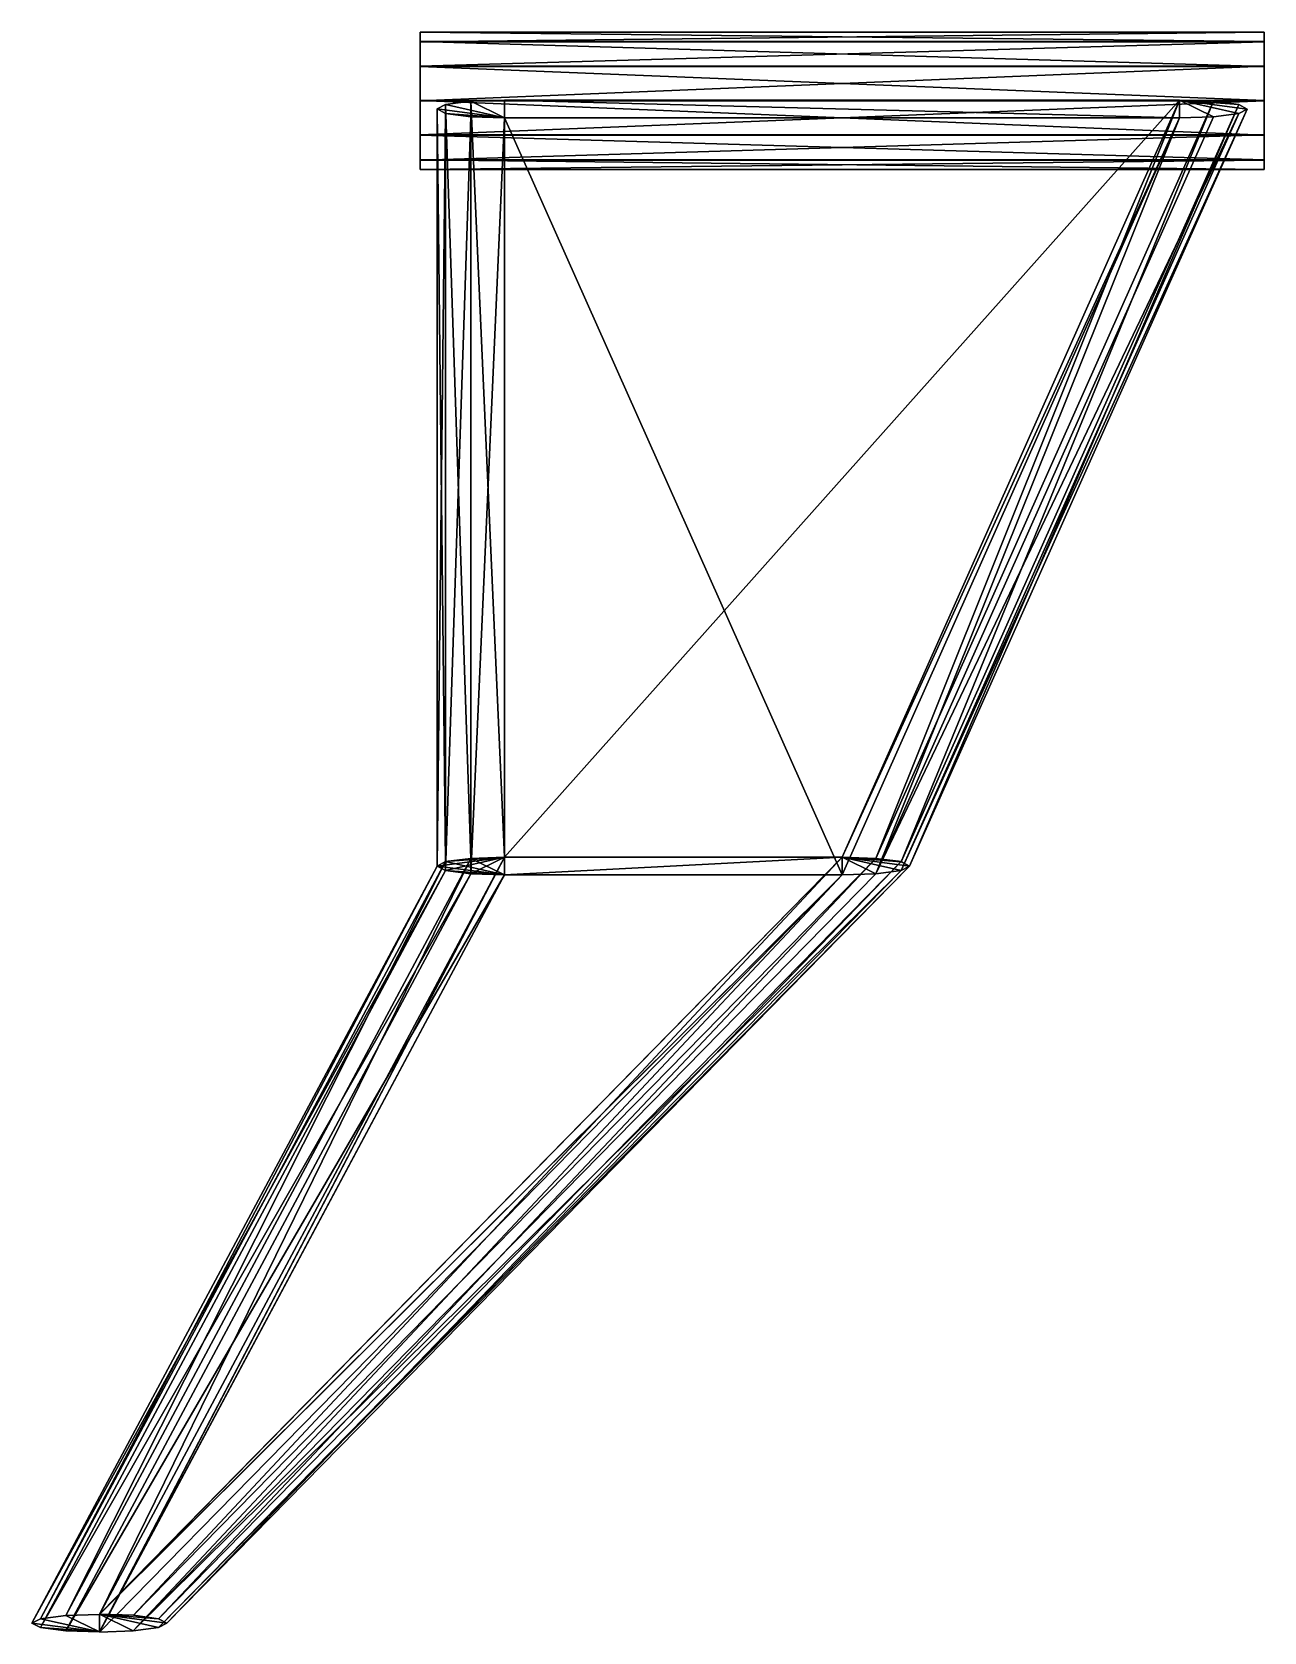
# Model space of a CAD drawing. Extents: x -171 to 121, y -221 to 158.
import ezdxf

# ---------------------------------------------------------------- set-up
doc = ezdxf.new("R2010")
doc.units = 0

msp = doc.modelspace()

# ---------------------------------------------------------------- meshes
at = {"layer": 'OBJECT000', "color": 50}
mesh = msp.add_polyface(dxfattribs=at)
corners = [(-59, -37.480042, -11.727524), (-59, 141.860168, 35.895798), (-59, 137.679993, 51.350273), (-59, -41.660034, 3.72728), (101, 141.860474, 35.894485), (21, -37.479736, -11.728836), (21, -41.660034, 3.72728), (101, 137.679993, 51.350273)]
mesh.append_faces([[corners[k] for k in face] for face in [(1, 3, 0), (5, 7, 4), (0, 4, 1), (2, 6, 3), (1, 7, 2), (5, 3, 6)]], dxfattribs={"vtx0": -1})
mesh.append_faces([[corners[k] for k in face] for face in [(1, 2, 3), (5, 6, 7), (0, 5, 4), (2, 7, 6), (1, 4, 7), (5, 0, 3)]], dxfattribs={"vtx2": -1})
at = {"layer": 'OBJECT001', "color": 50}
mesh = msp.add_polyface(dxfattribs=at)
corners = [(109, 141.59021, 36.858772), (101, 141.859863, 35.893845), (21, -37.488892, -11.729034), (29, -37.749512, -10.762329), (21, -41.658142, 3.726013), (101, 137.67981, 51.35099), (29, -41.397644, 2.757492), (35, -40.617859, -0.132324), (37, -39.572998, -4.005005), (35, -38.53241, -7.861938), (115, 140.799805, 39.758553), (117, 139.754333, 43.616409), (115, 138.709961, 47.486526), (109, 137.93396, 50.380226)]
mesh.append_faces([[corners[k] for k in face] for face in [(1, 3, 0), (2, 5, 4), (2, 9, 3), (1, 13, 5), (5, 6, 4), (12, 6, 13), (7, 11, 8), (10, 8, 11), (0, 9, 10)]], dxfattribs={"vtx0": -1})
mesh.append_faces([[corners[k] for k in face] for face in [(2, 6, 7), (2, 7, 8), (2, 8, 9), (1, 10, 11), (1, 11, 12), (1, 12, 13)]], dxfattribs={"vtx0": -1, "vtx2": -1})
mesh.append_faces([[corners[k] for k in face] for face in [(1, 2, 3), (2, 1, 5), (2, 4, 6), (1, 0, 10), (5, 13, 6), (12, 7, 6), (7, 12, 11), (10, 9, 8), (0, 3, 9)]], dxfattribs={"vtx2": -1})
at = {"layer": 'OBJECT002', "color": 50}
mesh = msp.add_polyface(dxfattribs=at)
corners = [(-59, 141.859985, 35.895325), (-59, -37.480591, -11.726852), (-59, -41.669983, 3.727203), (-59, 137.679688, 51.351379), (-67, 137.940063, 50.383057), (-67, -41.406555, 2.759293), (-67, -37.742126, -10.757645), (-67, 141.596436, 36.864059), (-73, -38.524719, -7.865036), (-75, -39.572388, -3.999786), (-73, -40.620911, -0.134109), (-73, 138.722046, 47.48632), (-75, 139.766541, 43.623055), (-73, 140.812988, 39.755562)]
mesh.append_faces([[corners[k] for k in face] for face in [(1, 3, 0), (3, 5, 4), (1, 7, 6), (1, 5, 2), (3, 7, 0), (6, 13, 8), (12, 8, 13), (11, 9, 12), (4, 10, 11)]], dxfattribs={"vtx0": -1})
mesh.append_faces([[corners[k] for k in face] for face in [(1, 8, 9), (1, 9, 10), (1, 10, 5), (3, 11, 12), (3, 12, 13), (3, 13, 7)]], dxfattribs={"vtx0": -1, "vtx2": -1})
mesh.append_faces([[corners[k] for k in face] for face in [(1, 2, 3), (3, 2, 5), (1, 0, 7), (1, 6, 8), (3, 4, 11), (6, 7, 13), (12, 9, 8), (11, 10, 9), (4, 5, 10)]], dxfattribs={"vtx2": -1})
at = {"layer": 'OBJECT003', "color": 50}
mesh = msp.add_polyface(dxfattribs=at)
corners = [(21, -37.478882, -11.727203), (-59, -37.478882, -11.727203), (-155, -216.822998, -59.350739), (-155, -221, -43.893921), (-59, -41.658936, 3.728119), (21, -41.658936, 3.728119)]
mesh.append_faces([[corners[k] for k in face] for face in [(1, 2, 0), (4, 5, 3)]])
mesh.append_faces([[corners[k] for k in face] for face in [(1, 3, 2), (0, 4, 1), (2, 5, 0)]], dxfattribs={"vtx0": -1})
mesh.append_faces([[corners[k] for k in face] for face in [(1, 4, 3), (0, 5, 4), (2, 3, 5)]], dxfattribs={"vtx2": -1})
at = {"layer": 'OBJECT004', "color": 50}
mesh = msp.add_polyface(dxfattribs=at)
corners = [(-67, -41.397522, 2.763626), (-59, -41.657471, 3.728485), (-155, -220.979736, -43.891617), (-162.984558, -220.730225, -44.856506), (-155, -216.819946, -59.350739), (-59, -37.479919, -11.729324), (-73, -40.614868, -0.139832), (-75, -39.571289, -3.999298), (-73, -38.527039, -7.859451), (-67, -37.741333, -10.761795), (-163, -217.089111, -58.387192), (-169, -217.877319, -55.486496), (-171, -218.920532, -51.618958), (-169, -219.954102, -47.768219)]
mesh.append_faces([[corners[k] for k in face] for face in [(1, 3, 0), (2, 5, 4), (1, 9, 5), (2, 13, 3), (4, 9, 10), (10, 8, 11), (7, 11, 8), (6, 12, 7), (0, 13, 6)]], dxfattribs={"vtx0": -1})
mesh.append_faces([[corners[k] for k in face] for face in [(1, 6, 7), (1, 7, 8), (1, 8, 9), (2, 10, 11), (2, 11, 12), (2, 12, 13)]], dxfattribs={"vtx0": -1, "vtx2": -1})
mesh.append_faces([[corners[k] for k in face] for face in [(1, 2, 3), (2, 1, 5), (1, 0, 6), (2, 4, 10), (4, 5, 9), (10, 9, 8), (7, 12, 11), (6, 13, 12), (0, 3, 13)]], dxfattribs={"vtx2": -1})
at = {"layer": 'OBJECT005', "color": 50}
mesh = msp.add_polyface(dxfattribs=at)
corners = [(29, -37.741211, -10.759857), (21, -37.480713, -11.727539), (-154.958862, -216.779663, -59.339005), (-146.956482, -217.050171, -58.373062), (-155, -221, -43.892059), (20.989746, -41.671326, 3.732941), (35, -38.525879, -7.86026), (37, -39.570801, -4.003708), (35, -40.61499, -0.153061), (28.97168, -41.407837, 2.766754), (-147, -220.74231, -44.861786), (-141, -219.953003, -47.768433), (-139, -218.901978, -51.621033), (-141, -217.843872, -55.487488)]
mesh.append_faces([[corners[k] for k in face] for face in [(1, 3, 0), (2, 5, 4), (1, 9, 5), (2, 13, 3), (5, 10, 4), (10, 8, 11), (11, 7, 12), (6, 12, 7), (0, 13, 6)]], dxfattribs={"vtx0": -1})
mesh.append_faces([[corners[k] for k in face] for face in [(1, 6, 7), (1, 7, 8), (1, 8, 9), (2, 10, 11), (2, 11, 12), (2, 12, 13)]], dxfattribs={"vtx0": -1, "vtx2": -1})
mesh.append_faces([[corners[k] for k in face] for face in [(1, 2, 3), (2, 1, 5), (1, 0, 6), (2, 4, 10), (5, 9, 10), (10, 9, 8), (11, 8, 7), (6, 13, 12), (0, 3, 13)]], dxfattribs={"vtx2": -1})
at = {"layer": 'OBJECT006', "color": 50}
mesh = msp.add_polyface(dxfattribs=at)
corners = [(-79, 133.525269, 57.151329), (-79, 127.750122, 51.227325), (-79, 125.458862, 43.296494), (-79, 127.677917, 35.10231), (-79, 133.659973, 29.369263), (-79, 141.658997, 27.101257), (-79, 149.92865, 29.297913), (-79, 155.708984, 35.225189), (-79, 158, 43.156693), (-79, 155.779236, 51.353027), (-79, 149.802246, 57.083046), (-79, 141.800476, 59.350113), (121, 127.677917, 35.10231), (121, 125.458862, 43.296494), (121, 127.748474, 51.221733), (121, 133.53009, 57.152344), (121, 141.802185, 59.350311), (121, 149.811768, 57.081024), (121, 155.776672, 51.362625), (121, 158, 43.155731), (121, 155.709839, 35.226044), (121, 149.928711, 29.297928), (121, 141.658997, 27.101257), (121, 133.659973, 29.369263)]
mesh.append_faces([[corners[k] for k in face] for face in [(1, 11, 0), (13, 23, 12), (12, 2, 13), (13, 1, 14), (14, 0, 15), (11, 15, 0), (10, 16, 11), (9, 17, 10), (8, 18, 9), (7, 19, 8), (6, 20, 7), (5, 21, 6), (4, 22, 5), (3, 23, 4)]], dxfattribs={"vtx0": -1})
mesh.append_faces([[corners[k] for k in face] for face in [(1, 3, 4), (1, 4, 5), (1, 5, 6), (1, 6, 7), (1, 7, 8), (1, 8, 9), (1, 9, 10), (1, 10, 11), (13, 15, 16), (13, 16, 17), (13, 17, 18), (13, 18, 19), (13, 19, 20), (13, 20, 21), (13, 21, 22), (13, 22, 23)]], dxfattribs={"vtx0": -1, "vtx2": -1})
mesh.append_faces([[corners[k] for k in face] for face in [(1, 2, 3), (13, 14, 15), (12, 3, 2), (13, 2, 1), (14, 1, 0), (11, 16, 15), (10, 17, 16), (9, 18, 17), (8, 19, 18), (7, 20, 19), (6, 21, 20), (5, 22, 21), (4, 23, 22), (3, 12, 23)]], dxfattribs={"vtx2": -1})

doc.saveas('drawing.dxf')
